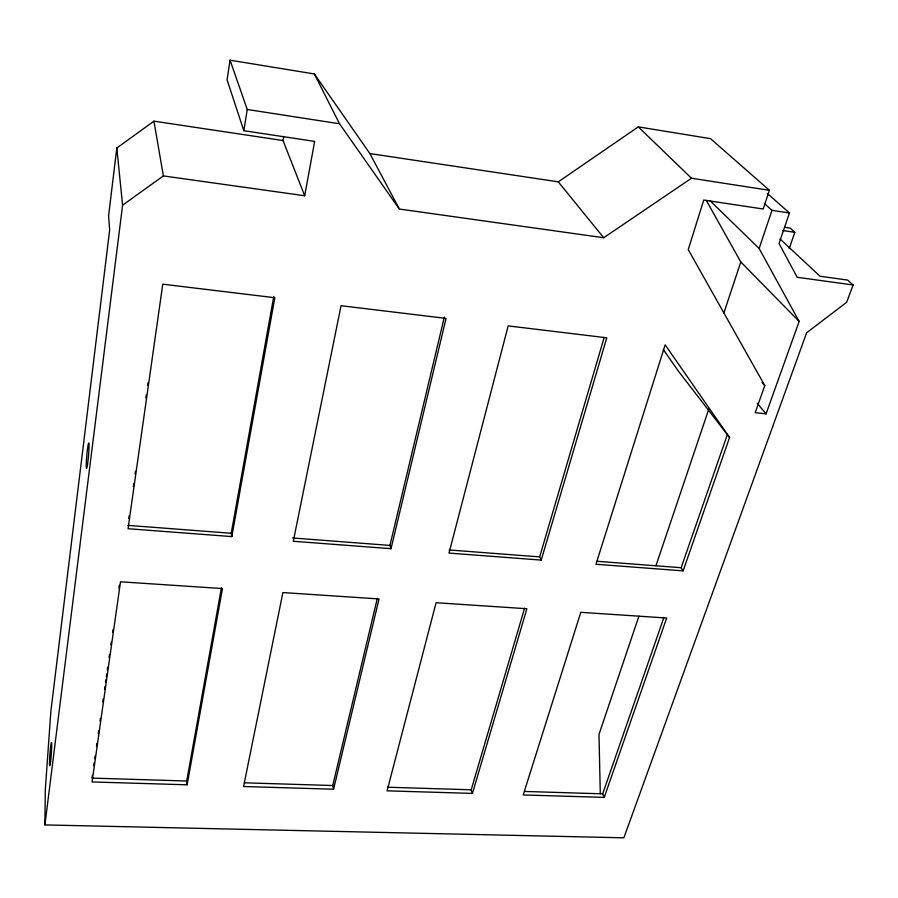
<?xml version="1.0" encoding="UTF-8"?>
<svg xmlns="http://www.w3.org/2000/svg" width="898" height="898" viewBox="0 0 898 898"><rect width="100%" height="100%" fill="white"/><g stroke="black" fill="none" stroke-linecap="round" stroke-linejoin="round"><path stroke-width="1.35" d="M44.9 824.914L45.259 790.307L50.883 711.137L109.668 229.854L108.579 215.924L116.807 148.035L153.917 121.163L283.038 140.537L304.68 195.753L163.391 175.918L122.588 205.182L44.9 824.914L623.863 837.812L806.629 332.788L846.679 302.278L853.1 284.98L847.667 280.075L820.042 276.247L780.059 239.003M92.371 775.322L91.978 778.095L186.717 781.013L221.402 587.898M93.74 765.612L94.133 762.84M94.728 758.675L95.121 755.903M96.49 746.193L96.894 743.421M98.264 733.711L98.657 730.927M100.037 721.217L100.43 718.445M102.787 701.798L103.18 699.026M104.561 689.316L104.954 686.543M105.537 682.379L105.93 679.606M106.323 676.834L106.716 674.05M107.311 669.897L107.704 667.124M109.085 657.403L109.477 654.631M110.847 644.921L111.24 642.149M112.62 632.439L113.013 629.666M118.906 588.044L119.299 585.271M128.773 518.438L129.166 515.665M133.297 486.559L133.69 483.786M135.059 474.088L135.452 471.315M145.869 397.87L146.262 395.098M147.631 385.399L148.024 382.627M710.172 200.849L759.136 248.488L799.153 321.417L766.061 413.832L755.207 412.642L764.782 385.612L688.238 249.599L703.751 200.052L763.177 209.01L769.406 190.297L691.494 178.242L603.714 237.734L399.352 209.043L369.886 153.569L314.367 73.962L230.068 60.188L227.071 79.81L243.829 130.715L314.67 141.39L304.68 195.753M243.829 130.715L247.242 109.477L230.068 60.188M283.038 140.537L283.746 136.451M231.807 536.589L274.822 297.721L162.763 284.183L128.044 528.709L231.807 536.589L231.224 533.277L273.778 296.385M187.121 784.807L222.457 588.56L120.5 581.803L92.079 781.945L187.121 784.807L186.717 781.013M333.573 789.219L379.035 598.944L282.892 592.568L243.583 786.513L333.573 789.219L332.743 785.525L377.34 598.293M391.034 548.689L446.059 318.397L341.049 305.713L293.298 541.269L391.034 548.689L389.934 545.423L444.342 317.05M472.427 793.405L526.879 608.743L436.08 602.726L387.083 790.835L472.427 793.405L471.203 789.791L524.6 608.137M541.225 560.094L606.779 337.805L508.178 325.895L449 553.089L541.225 560.094L539.664 556.895L604.073 337.794M723.732 313.424L740.805 261.98L706.243 200.333M759.136 248.488L771.966 210.345L764.759 203.846M638.905 616.196L598.988 734.429L600.291 793.686M655.944 565.706L708.859 408.949M767.375 193.463L789.454 212.972L779.015 243.47L797.211 277.28L853.1 284.98M789.185 248.634L794.831 232.324L790.161 228.114L784.684 227.295M604.242 797.379L666.698 618.015L580.804 612.324L523.208 794.943L604.242 797.379L602.681 793.843L663.914 617.409M683.12 570.87L729.558 437.506L665.16 344.854L595.958 564.247L683.12 570.87L681.155 567.716L727.346 434.632M369.886 153.569L558.275 181.834L638.298 126.876L710.531 138.662L769.406 190.297M244.413 782.798L332.743 785.525M387.487 787.209L471.203 789.791M524.634 791.441L602.681 793.843M127.797 525.364L231.224 533.277M292.501 537.969L389.934 545.423M449.112 549.958L539.664 556.895M597.002 561.284L681.155 567.716M782.495 230.517L794.831 232.324M771.966 210.345L789.454 212.972M247.242 109.477L339.523 123.767L399.352 209.043M638.298 126.876L691.494 178.242M740.805 261.98L799.153 321.417M762.054 382.447L764.782 385.612M757.194 403.213L766.061 413.832M558.275 181.834L603.714 237.734M729.558 437.506L678.383 371.132L663.195 349.367M314.367 73.962L339.523 123.767M153.917 121.163L163.391 175.918M116.807 148.035L122.588 205.182M50.58 761.482A11.629 0.673 -85.7 0 0 51.59 742.68A11.629 0.673 -85.7 0 0 49.671 758.193A11.629 0.673 -85.7 0 0 50.58 761.482M87.499 464.513A12.785 0.853 -85 0 0 88.924 443.331A12.785 0.853 -85 0 0 86.522 459.26A12.785 0.853 -85 0 0 87.499 464.513"/></g></svg>
